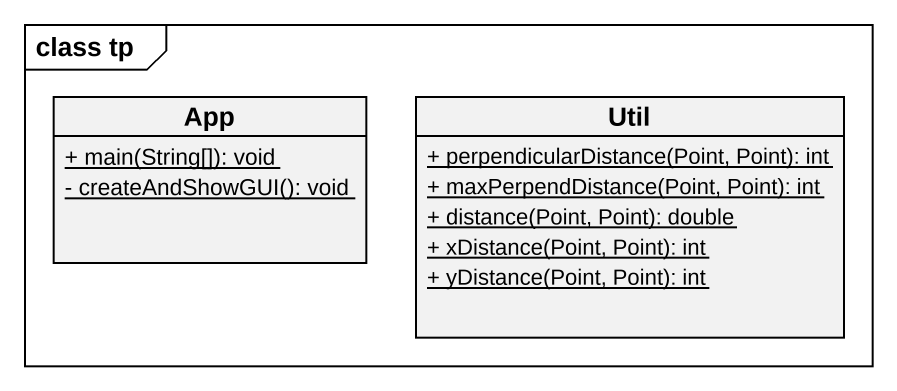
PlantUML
@startuml
mainframe class tp
hide circle
hide empty members
skinparam classAttributeIconSize 0
class App {
  {static} + main(String[]): void
  {static} - createAndShowGUI(): void
}
class Util {
  {static} + perpendicularDistance(Point, Point): int
  {static} + maxPerpendDistance(Point, Point): int
  {static} + distance(Point, Point): double
  {static} + xDistance(Point, Point): int
  {static} + yDistance(Point, Point): int
}
@enduml
